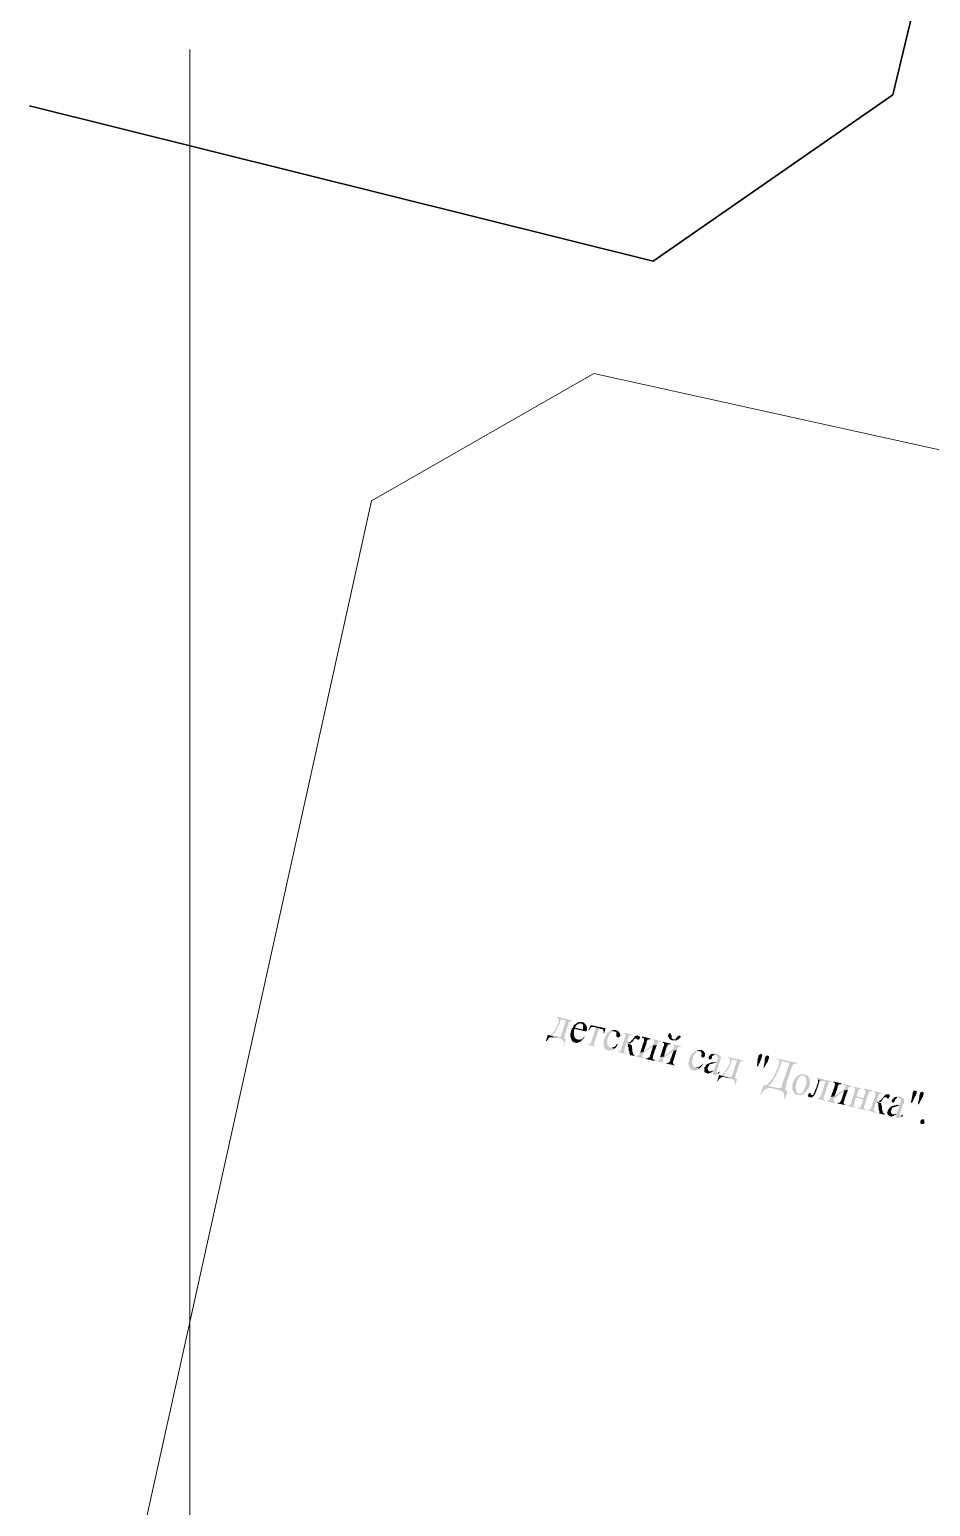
# Model space of a CAD drawing. Extents: x 243 to 885, y -99 to 1005.
# Drawn here: x 242.9 to 321.5, y 430.1 to 559 of the extents above; entities that cross this region are included whole.
import ezdxf

# ---------------------------------------------------------------- set-up
doc = ezdxf.new("R2010")
doc.units = 0
doc.header["$MEASUREMENT"] = 0
doc.layers.add('PDF _Геометрия', color=7, linetype='Continuous')
doc.layers.add('PDF _Сплошная заливка', color=7, linetype='Continuous')

msp = doc.modelspace()

# ---------------------------------------------------------------- hatches: boundary and pattern name
at = {"layer": 'PDF _Сплошная заливка', "linetype": 'ByBlock', "transparency": 33554559}
for points in [[(289.01, 472.69), (289.06, 472.64), (289.06, 472.36), (289.01, 472.3), (289.01, 472.25), (288.95, 472.19), (288.95, 472.08), (288.9, 472.02), (288.9, 471.97), (288.84, 471.91), (288.78, 471.8), (288.73, 471.74), (288.73, 471.69), (288.67, 471.57), (288.62, 471.52), (288.56, 471.46), (288.5, 471.41), (288.45, 471.35), (288.39, 471.35), (288.34, 471.29), (288.28, 471.29), (288.22, 471.24), (288.11, 471.29), (289.06, 470.96), (289.12, 470.96), (289.23, 470.96), (289.29, 470.9), (289.34, 470.9), (289.4, 470.85), (289.46, 470.79), (289.46, 470.73), (289.51, 470.68), (289.51, 470.62), (289.51, 470.51), (289.46, 470.45), (289.46, 470.4), (289.51, 470.34), (289.68, 470.9), (289.62, 470.96), (289.57, 470.96), (288.5, 471.24), (288.5, 471.29), (288.56, 471.35), (288.62, 471.35), (288.67, 471.41), (288.73, 471.46), (288.73, 471.52), (288.78, 471.57), (288.84, 471.63), (288.84, 471.74), (288.9, 471.8), (288.95, 471.85), (288.95, 471.91), (289.01, 472.02), (289.06, 472.08), (289.06, 472.19), (289.12, 472.25), (289.18, 472.36), (289.18, 472.41), (289.23, 472.53), (289.23, 472.64), (289.68, 472.53)], [(290.24, 472.53), (288.95, 472.86), (288.9, 472.75), (289.01, 472.75), (289.01, 472.69), (289.68, 472.53), (289.29, 471.29), (289.29, 471.24), (289.23, 471.13), (289.18, 471.07), (289.12, 471.13), (289.01, 471.13), (288.5, 471.24), (289.57, 470.96), (289.51, 471.01), (289.51, 471.07), (289.57, 471.13), (289.57, 471.24), (289.62, 471.35), (289.9, 472.19), (289.9, 472.3), (289.96, 472.41), (290.02, 472.41), (290.07, 472.47), (290.13, 472.47), (290.24, 472.47)], [(291.14, 472.36), (291.08, 472.41), (290.91, 472.41), (290.8, 472.36), (290.74, 472.36), (291.02, 472.25), (291.08, 472.25), (291.14, 472.19), (291.19, 472.13), (291.19, 472.08), (291.19, 471.97), (291.19, 471.91), (291.19, 471.85), (291.19, 471.74), (290.46, 471.91), (290.3, 471.91), (290.24, 471.85), (290.18, 471.8), (290.18, 471.69), (290.13, 471.63), (290.13, 471.57), (290.13, 471.52), (290.07, 471.41), (290.07, 471.35), (290.07, 471.29), (290.07, 471.18), (290.07, 471.13), (290.07, 471.07), (290.13, 471.01), (290.74, 470.85), (290.69, 470.9), (290.63, 470.9), (290.58, 470.96), (290.52, 470.96), (290.46, 471.01), (290.46, 471.07), (290.41, 471.18), (290.41, 471.24), (290.41, 471.35), (290.35, 471.41), (290.41, 471.46), (290.41, 471.52), (290.41, 471.63), (290.41, 471.69), (290.46, 471.8), (291.47, 471.57), (291.53, 471.69), (291.53, 471.74), (291.53, 471.85), (291.53, 471.91), (291.53, 471.97), (291.47, 472.02), (291.47, 472.08), (291.47, 472.13), (291.42, 472.19), (291.36, 472.25), (291.3, 472.3), (291.25, 472.36), (291.19, 472.36)], [(290.74, 472.36), (290.69, 472.36), (290.63, 472.3), (290.58, 472.25), (290.52, 472.19), (290.46, 472.19), (290.41, 472.13), (290.35, 472.08), (290.35, 472.02), (290.3, 471.91), (290.46, 471.91), (290.52, 471.97), (290.58, 472.08), (290.63, 472.13), (290.69, 472.19), (290.74, 472.19), (290.8, 472.25), (290.86, 472.25), (290.91, 472.3), (291.02, 472.25)], [(292.59, 471.85), (292.31, 471.91), (291.92, 470.73), (291.92, 470.68), (291.86, 470.57), (291.81, 470.51), (291.81, 470.45), (291.75, 470.45), (291.7, 470.45), (291.58, 470.45), (291.58, 470.4), (292.37, 470.23), (292.37, 470.29), (292.26, 470.29), (292.2, 470.34), (292.14, 470.34), (292.14, 470.45), (292.14, 470.51), (292.14, 470.57), (292.2, 470.68)], [(293.15, 471.85), (291.86, 472.13), (291.64, 471.69), (291.7, 471.69), (291.75, 471.74), (291.75, 471.8), (291.81, 471.85), (291.86, 471.91), (291.92, 471.97), (291.98, 471.97), (292.03, 471.97), (292.09, 471.97), (292.2, 471.97), (292.31, 471.91), (292.59, 471.85), (292.7, 471.8)], [(288.11, 471.29), (287.94, 470.73), (288, 470.73), (288.06, 470.79), (288.11, 470.85), (288.17, 470.9), (288.17, 470.96), (288.22, 471.01), (288.28, 471.07), (288.34, 471.07), (288.39, 471.07), (288.45, 471.07), (288.5, 471.07), (288.56, 471.07), (288.62, 471.07), (288.67, 471.07), (289.06, 470.96)], [(291.3, 471.18), (291.25, 471.07), (291.19, 471.01), (291.14, 470.96), (291.08, 470.9), (291.02, 470.9), (290.97, 470.9), (290.91, 470.85), (290.86, 470.85), (290.8, 470.85), (290.74, 470.85), (290.13, 471.01), (290.13, 470.96), (290.18, 470.85), (290.18, 470.79), (290.24, 470.73), (290.3, 470.68), (290.35, 470.68), (290.35, 470.62), (290.46, 470.62), (290.52, 470.57), (290.58, 470.57), (290.63, 470.57), (290.69, 470.57), (290.8, 470.62), (290.86, 470.62), (290.91, 470.68), (290.97, 470.68), (291.02, 470.73), (291.08, 470.79), (291.14, 470.85), (291.19, 470.9), (291.25, 470.96), (291.3, 471.07), (291.3, 471.13)], [(293.15, 471.85), (292.7, 471.8), (292.87, 471.8), (292.93, 471.74), (292.93, 471.69), (292.98, 471.63), (292.98, 471.57), (292.98, 471.46), (292.98, 471.41), (293.04, 471.41)], [(293.66, 471.69), (293.6, 471.63), (293.54, 471.63), (293.49, 471.57), (293.43, 471.52), (293.38, 471.46), (293.32, 471.46), (293.26, 471.41), (293.21, 471.35), (293.21, 471.24), (293.15, 471.18), (293.1, 471.13), (293.1, 471.01), (293.04, 470.96), (293.04, 470.9), (293.04, 470.85), (292.98, 470.73), (292.98, 470.68), (292.98, 470.62), (292.98, 470.51), (292.98, 470.45), (292.98, 470.4), (292.98, 470.34), (293.04, 470.23), (293.04, 470.17), (293.1, 470.12), (293.1, 470.06), (293.15, 470.01), (293.21, 470.01), (293.26, 469.95), (293.32, 469.95), (293.38, 469.89), (293.43, 469.89), (293.49, 469.89), (293.54, 469.89), (293.6, 469.89), (293.66, 469.95), (293.77, 469.95), (293.82, 470.01), (293.88, 470.06), (293.94, 470.06), (293.6, 470.17), (293.54, 470.17), (293.49, 470.23), (293.43, 470.23), (293.38, 470.29), (293.38, 470.34), (293.32, 470.4), (293.32, 470.51), (293.32, 470.62), (293.32, 470.68), (293.32, 470.73), (293.32, 470.85), (293.32, 470.9), (293.32, 470.96), (293.38, 471.07), (293.38, 471.13), (293.43, 471.18), (293.49, 471.29), (293.49, 471.35), (293.54, 471.41), (293.6, 471.46), (293.66, 471.52), (293.71, 471.52), (293.77, 471.57), (293.82, 471.57), (293.88, 471.57), (293.94, 471.57)], [(294.05, 471.69), (293.66, 471.69), (293.94, 471.57), (293.99, 471.57), (294.05, 471.52), (294.1, 471.52), (294.1, 471.46), (294.1, 471.41), (294.1, 471.29), (294.1, 471.24), (294.1, 471.13), (294.16, 471.07), (294.22, 471.07), (294.27, 471.07), (294.33, 471.07), (294.38, 471.13), (294.44, 471.18), (294.44, 471.29), (294.44, 471.35), (294.38, 471.41), (294.38, 471.46), (294.33, 471.52), (294.27, 471.57), (294.22, 471.63), (294.16, 471.63), (294.1, 471.69)], [(295.5, 471.29), (294.78, 471.46), (294.72, 471.41), (294.78, 471.41), (294.83, 471.35), (294.89, 471.35), (294.89, 471.24), (294.89, 471.13), (294.83, 471.01), (294.55, 470.12), (294.55, 470.06), (294.5, 469.95), (294.44, 469.89), (294.44, 469.84), (294.38, 469.84), (294.33, 469.84), (294.22, 469.84), (294.22, 469.78), (294.94, 469.61), (294.94, 469.67), (294.89, 469.67), (294.83, 469.73), (294.78, 469.73), (294.78, 469.78), (294.78, 469.84), (294.78, 469.89), (294.78, 469.95), (294.83, 470.06), (294.94, 470.51), (295.06, 470.51), (295.39, 470.4), (295.34, 470.51), (295.06, 470.62), (295, 470.62), (295.11, 470.96), (295.11, 471.01), (295.17, 471.13), (295.22, 471.18), (295.22, 471.24), (295.28, 471.24), (295.34, 471.24), (295.39, 471.24), (295.45, 471.24)], [(295.62, 471.01), (295.56, 470.96), (295.5, 470.85), (295.39, 470.79), (295.34, 470.68), (295.28, 470.62), (295.17, 470.62), (295.11, 470.62), (295.06, 470.62), (295.34, 470.51), (295.34, 470.57), (295.39, 470.62), (295.45, 470.62), (295.5, 470.68), (295.56, 470.73), (295.62, 470.85), (295.67, 470.9), (295.73, 470.96), (295.78, 470.96)], [(296.01, 471.18), (295.9, 471.24), (295.84, 471.18), (295.73, 471.18), (295.67, 471.13), (295.67, 471.07), (295.62, 471.01), (295.78, 470.96), (295.9, 470.9), (295.95, 470.85), (296.01, 470.85), (296.06, 470.9), (296.12, 470.9), (296.12, 470.96), (296.18, 471.07), (296.12, 471.13), (296.06, 471.18)], [(297.97, 470.73), (297.3, 470.9), (297.24, 470.79), (297.35, 470.79), (297.41, 470.73), (297.41, 470.68), (297.41, 470.62), (297.35, 470.51), (296.46, 469.78), (296.18, 469.73), (296.12, 469.67), (296.12, 469.61), (296.06, 469.5), (296.01, 469.5), (295.95, 469.45), (295.9, 469.45), (295.84, 469.45), (295.78, 469.39), (296.46, 469.22), (296.51, 469.33), (296.46, 469.33), (296.4, 469.33), (296.34, 469.39), (296.34, 469.45), (296.4, 469.56), (296.4, 469.61), (297.3, 470.34), (297.63, 470.4), (297.69, 470.51), (297.69, 470.57), (297.74, 470.62), (297.8, 470.68), (297.86, 470.68), (297.97, 470.68)], [(297.07, 470.96), (296.34, 471.13), (296.34, 471.01), (296.46, 471.01), (296.46, 470.96), (296.51, 470.96), (296.51, 470.9), (296.51, 470.85), (296.51, 470.73), (296.46, 470.62), (296.18, 469.73), (296.46, 469.78), (296.74, 470.57), (296.74, 470.62), (296.74, 470.73), (296.79, 470.79), (296.79, 470.85), (296.85, 470.85), (296.9, 470.85), (296.9, 470.9), (296.96, 470.9), (297.07, 470.85)], [(298.86, 470.51), (298.14, 470.68), (298.08, 470.62), (298.14, 470.62), (298.19, 470.57), (298.25, 470.57), (298.25, 470.45), (298.3, 470.45), (298.25, 470.4), (298.25, 470.34), (298.19, 470.23), (297.91, 469.33), (298.25, 469.39), (298.47, 470.17), (298.53, 470.29), (298.58, 470.4), (298.64, 470.45), (298.7, 470.45), (298.75, 470.45), (298.81, 470.45)], [(298.81, 471.41), (298.7, 471.41), (298.64, 471.35), (298.64, 471.29), (298.58, 471.18), (298.64, 471.13), (298.64, 471.07), (298.7, 471.01), (298.7, 470.96), (299.09, 470.9), (299.03, 470.9), (298.98, 470.96), (298.92, 471.01), (298.92, 471.07), (298.92, 471.13), (298.92, 471.24), (298.86, 471.29), (298.86, 471.35)], [(299.59, 471.24), (299.54, 471.18), (299.42, 471.13), (299.37, 471.07), (299.31, 471.01), (299.26, 470.96), (299.26, 470.9), (299.2, 470.9), (299.14, 470.9), (299.09, 470.9), (298.7, 470.96), (298.75, 470.9), (298.81, 470.85), (298.86, 470.85), (298.98, 470.79), (299.03, 470.79), (299.09, 470.79), (299.14, 470.79), (299.26, 470.79), (299.31, 470.79), (299.37, 470.79), (299.42, 470.85), (299.48, 470.85), (299.54, 470.9), (299.59, 470.96), (299.65, 471.01), (299.7, 471.07), (299.7, 471.18), (299.65, 471.18)], [(294.16, 470.51), (294.1, 470.45), (294.05, 470.34), (293.99, 470.29), (293.94, 470.29), (293.94, 470.23), (293.88, 470.23), (293.77, 470.17), (293.71, 470.17), (293.66, 470.17), (293.6, 470.17), (293.94, 470.06), (293.99, 470.12), (294.05, 470.17), (294.1, 470.23), (294.16, 470.29), (294.16, 470.4), (294.22, 470.45)], [(295.39, 470.4), (295.06, 470.51), (295.11, 470.45), (295.11, 470.4), (295.11, 470.29), (295.11, 470.23), (295.17, 470.17), (295.17, 470.12), (295.17, 470.01), (295.17, 469.95), (295.17, 469.89), (295.22, 469.84), (295.22, 469.73), (295.22, 469.67), (295.28, 469.61), (295.28, 469.5), (295.73, 469.45), (295.73, 469.5), (295.67, 469.5), (295.62, 469.56), (295.56, 469.61), (295.56, 469.67), (295.56, 469.73), (295.5, 469.78), (295.5, 469.89), (295.5, 469.95), (295.5, 470.01), (295.45, 470.12), (295.45, 470.17), (295.45, 470.29), (295.45, 470.34)], [(297.63, 470.4), (297.3, 470.34), (297.07, 469.56), (297.02, 469.45), (297.02, 469.39), (296.96, 469.33), (296.9, 469.28), (296.85, 469.28), (296.79, 469.22), (296.74, 469.28), (296.68, 469.17), (297.41, 469), (297.46, 469.11), (297.41, 469.11), (297.35, 469.11), (297.3, 469.17), (297.24, 469.22), (297.3, 469.28), (297.3, 469.39), (297.3, 469.45)], [(299.76, 470.29), (299.03, 470.45), (299.03, 470.4), (299.09, 470.4), (299.14, 470.34), (299.14, 470.29), (299.14, 470.17), (299.14, 470.12), (298.25, 469.39), (297.91, 469.33), (297.91, 469.28), (297.86, 469.17), (297.8, 469.11), (297.8, 469.05), (297.74, 469.05), (297.69, 469.05), (297.58, 469.05), (297.58, 469), (298.25, 468.83), (298.25, 468.89), (298.19, 468.89), (298.14, 468.94), (298.14, 469), (298.14, 469.05), (298.14, 469.11), (298.19, 469.22), (299.09, 469.89), (299.37, 469.95), (299.37, 470.01), (299.42, 470.12), (299.48, 470.17), (299.48, 470.23), (299.59, 470.23), (299.65, 470.23), (299.7, 470.23)], [(299.37, 469.95), (299.09, 469.89), (298.81, 469.11), (298.81, 469.05), (298.75, 468.94), (298.7, 468.89), (298.64, 468.83), (298.58, 468.83), (298.47, 468.83), (298.47, 468.77), (299.2, 468.61), (299.2, 468.66), (299.14, 468.66), (299.09, 468.72), (299.03, 468.77), (299.03, 468.83), (299.03, 468.89), (299.03, 468.94), (299.09, 469.05)], [(301.1, 469.95), (301.05, 469.89), (300.94, 469.84), (300.88, 469.84), (300.88, 469.78), (300.82, 469.73), (300.77, 469.67), (300.71, 469.67), (300.66, 469.56), (300.6, 469.5), (300.54, 469.45), (300.54, 469.39), (300.49, 469.28), (300.49, 469.22), (300.43, 469.17), (300.43, 469.11), (300.43, 469), (300.43, 468.94), (300.38, 468.83), (300.38, 468.77), (300.38, 468.72), (300.43, 468.66), (300.43, 468.61), (300.43, 468.49), (300.49, 468.44), (300.49, 468.38), (300.54, 468.33), (300.6, 468.27), (300.66, 468.27), (300.66, 468.21), (300.71, 468.21), (300.82, 468.16), (300.88, 468.16), (300.99, 468.16), (301.05, 468.16), (301.1, 468.21), (301.16, 468.21), (301.27, 468.27), (301.33, 468.33), (300.99, 468.44), (300.94, 468.49), (300.88, 468.49), (300.82, 468.55), (300.77, 468.61), (300.77, 468.66), (300.71, 468.77), (300.71, 468.83), (300.71, 468.94), (300.71, 469), (300.71, 469.05), (300.77, 469.17), (300.77, 469.22), (300.77, 469.33), (300.82, 469.39), (300.82, 469.45), (300.88, 469.56), (300.94, 469.61), (300.99, 469.67), (301.05, 469.73), (301.05, 469.78), (301.1, 469.78), (301.16, 469.84), (301.21, 469.84), (301.33, 469.84), (301.38, 469.84)], [(301.49, 469.95), (301.1, 469.95), (301.38, 469.84), (301.44, 469.84), (301.49, 469.78), (301.49, 469.73), (301.55, 469.73), (301.55, 469.67), (301.55, 469.56), (301.49, 469.45), (301.49, 469.39), (301.55, 469.39), (301.55, 469.33), (301.61, 469.33), (301.72, 469.28), (301.77, 469.33), (301.83, 469.45), (301.83, 469.5), (301.83, 469.61), (301.83, 469.67), (301.77, 469.73), (301.77, 469.78), (301.72, 469.84), (301.66, 469.89), (301.61, 469.89), (301.55, 469.95)], [(302.45, 469.61), (302.39, 469.61), (302.33, 469.56), (302.28, 469.5), (302.22, 469.45), (302.17, 469.39), (302.17, 469.33), (302.11, 469.28), (302.17, 469.22), (302.17, 469.17), (302.22, 469.11), (302.28, 469.11), (302.33, 469.17), (302.39, 469.17), (302.45, 469.28), (302.45, 469.39), (302.5, 469.45), (302.56, 469.5), (302.61, 469.5), (302.67, 469.56), (302.73, 469.56)], [(302.84, 469.61), (302.78, 469.67), (302.5, 469.67), (302.45, 469.61), (302.73, 469.56), (302.78, 469.5), (302.84, 469.5), (302.89, 469.45), (302.89, 469.39), (302.95, 469.33), (302.95, 469.28), (302.95, 469.22), (302.89, 469.11), (302.89, 469.05), (302.84, 468.94), (302.78, 468.94), (302.67, 468.94), (302.61, 468.89), (302.84, 468.83), (302.61, 468.21), (302.56, 468.16), (302.45, 468.16), (302.56, 468.1), (302.56, 467.99), (302.56, 467.94), (302.56, 467.88), (302.56, 467.82), (302.56, 467.77), (302.67, 467.77), (302.73, 467.77), (302.78, 467.77), (302.84, 467.82), (302.95, 467.82), (303.01, 467.88), (302.89, 467.94), (302.84, 467.99), (302.84, 468.05), (302.84, 468.1), (302.89, 468.16), (302.89, 468.27), (302.95, 468.38), (303.12, 468.94), (303.12, 469), (303.17, 469.05), (303.17, 469.17), (303.23, 469.22), (303.23, 469.28), (303.17, 469.39), (303.17, 469.45), (303.12, 469.5), (303.06, 469.5), (303.01, 469.56), (302.95, 469.61), (302.89, 469.61)], [(305.19, 469.05), (303.85, 469.33), (303.85, 469.28), (303.9, 469.22), (303.96, 469.22), (304.63, 469.05), (304.24, 467.82), (304.18, 467.71), (304.18, 467.66), (304.13, 467.6), (304.07, 467.6), (303.96, 467.6), (303.4, 467.77), (304.52, 467.49), (304.46, 467.49), (304.46, 467.54), (304.46, 467.6), (304.46, 467.66), (304.52, 467.71), (304.52, 467.82), (304.8, 468.66), (304.85, 468.72), (304.85, 468.83), (304.91, 468.89), (304.91, 468.94), (305.02, 469), (305.08, 469), (305.13, 468.94)], [(306.7, 469.61), (306.65, 469.61), (306.59, 469.56), (306.53, 469.5), (306.48, 469.45), (306.48, 469.39), (306.48, 469.28), (306.42, 469.22), (306.42, 469.11), (306.37, 468.55), (306.42, 468.49), (306.7, 469.05), (306.7, 469.11), (306.76, 469.17), (306.76, 469.28), (306.81, 469.33), (306.81, 469.39), (306.87, 469.45), (306.81, 469.5), (306.81, 469.56)], [(307.32, 469.45), (307.15, 469.45), (307.09, 469.39), (307.09, 469.28), (307.04, 469.17), (307.04, 468.94), (306.93, 468.38), (306.98, 468.38), (307.26, 468.89), (307.32, 468.94), (307.32, 469), (307.37, 469.11), (307.37, 469.17), (307.43, 469.22), (307.43, 469.33), (307.43, 469.39), (307.37, 469.45)], [(301.61, 468.77), (301.55, 468.66), (301.49, 468.61), (301.44, 468.55), (301.38, 468.55), (301.33, 468.49), (301.27, 468.44), (301.21, 468.44), (301.16, 468.44), (301.1, 468.44), (300.99, 468.44), (301.33, 468.33), (301.38, 468.38), (301.44, 468.44), (301.49, 468.49), (301.55, 468.55), (301.61, 468.66), (301.66, 468.72)], [(302.61, 468.89), (302.39, 468.89), (302.33, 468.83), (302.22, 468.83), (302.17, 468.77), (302.11, 468.77), (302, 468.72), (301.94, 468.66), (301.89, 468.61), (301.89, 468.55), (301.83, 468.49), (301.77, 468.44), (301.77, 468.38), (301.77, 468.27), (301.77, 468.21), (301.77, 468.16), (301.77, 468.1), (301.77, 468.05), (301.83, 467.99), (301.89, 467.99), (301.94, 467.94), (302, 467.94), (302.05, 467.88), (302.11, 467.88), (302.22, 467.94), (302.28, 467.94), (302.39, 467.99), (302.45, 468.05), (302.22, 468.1), (302.17, 468.1), (302.11, 468.16), (302.11, 468.21), (302.05, 468.33), (302.05, 468.38), (302.11, 468.44), (302.11, 468.49), (302.17, 468.55), (302.22, 468.66), (302.28, 468.72), (302.39, 468.72), (302.45, 468.77), (302.5, 468.77), (302.56, 468.77), (302.61, 468.83), (302.73, 468.83), (302.84, 468.83)], [(302.45, 468.16), (302.39, 468.1), (302.22, 468.1), (302.45, 468.05), (302.56, 468.1)], [(303.12, 468.05), (303.06, 468.05), (303.01, 467.99), (302.95, 467.94), (302.89, 467.94), (303.01, 467.88), (303.06, 467.94)], [(303.96, 469.22), (304.01, 469.17), (304.01, 468.89), (303.96, 468.83), (303.96, 468.77), (303.9, 468.66), (303.9, 468.61), (303.85, 468.55), (303.79, 468.44), (303.79, 468.38), (303.73, 468.33), (303.68, 468.21), (303.62, 468.16), (303.57, 468.1), (303.57, 468.05), (303.51, 467.94), (303.45, 467.94), (303.4, 467.88), (303.34, 467.82), (303.29, 467.77), (303.23, 467.77), (303.12, 467.77), (303.06, 467.77), (304.01, 467.49), (304.07, 467.43), (304.13, 467.43), (304.24, 467.43), (304.24, 467.38), (304.29, 467.38), (304.35, 467.32), (304.35, 467.26), (304.41, 467.21), (304.41, 467.15), (304.41, 467.1), (304.41, 467.04), (304.41, 466.98), (304.41, 466.87), (304.46, 466.87), (304.63, 467.38), (304.63, 467.43), (304.57, 467.43), (304.52, 467.49), (303.4, 467.77), (303.45, 467.77), (303.51, 467.82), (303.57, 467.88), (303.62, 467.94), (303.62, 467.99), (303.68, 468.05), (303.73, 468.1), (303.73, 468.16), (303.79, 468.21), (303.85, 468.27), (303.9, 468.38), (303.9, 468.44), (303.96, 468.49), (304.01, 468.61), (304.01, 468.66), (304.07, 468.77), (304.07, 468.83), (304.13, 468.94), (304.13, 469.05), (304.18, 469.11), (304.63, 469.05)], [(309.89, 468.83), (308.05, 469.22), (308.05, 469.17), (308.1, 469.17), (308.16, 469.11), (308.21, 469.11), (308.27, 469.05), (308.33, 469.05), (308.33, 468.94), (308.33, 468.89), (308.33, 468.83), (308.33, 468.77), (308.27, 468.66), (308.27, 468.55), (308.21, 468.49), (308.21, 468.44), (308.16, 468.38), (308.16, 468.33), (308.1, 468.21), (308.05, 468.16), (308.05, 468.05), (307.99, 467.99), (307.93, 467.88), (307.88, 467.77), (307.88, 467.71), (307.82, 467.6), (307.77, 467.54), (307.71, 467.49), (307.71, 467.43), (307.65, 467.38), (307.6, 467.32), (307.54, 467.21), (307.49, 467.21), (307.49, 467.15), (307.43, 467.1), (307.37, 467.04), (307.32, 466.98), (307.26, 466.93), (307.15, 466.93), (307.09, 466.87), (307.04, 466.87), (306.98, 466.87), (306.93, 466.87), (308.27, 466.48), (308.33, 466.48), (308.38, 466.42), (308.44, 466.42), (308.49, 466.37), (308.55, 466.37), (308.61, 466.31), (308.66, 466.26), (308.66, 466.2), (308.72, 466.14), (308.72, 466.09), (308.72, 466.03), (308.77, 465.98), (308.77, 465.92), (308.77, 465.86), (308.77, 465.75), (308.77, 465.7), (308.72, 465.58), (308.77, 465.58), (309.05, 466.37), (309, 466.37), (308.94, 466.42), (308.89, 466.42), (308.83, 466.48), (307.37, 466.82), (307.37, 466.87), (307.43, 466.87), (307.49, 466.93), (307.54, 466.98), (307.6, 467.04), (307.65, 467.1), (307.71, 467.15), (307.77, 467.26), (307.77, 467.32), (307.82, 467.38), (307.88, 467.49), (307.93, 467.54), (307.93, 467.6), (307.99, 467.6), (307.99, 467.66), (308.05, 467.71), (308.05, 467.82), (308.1, 467.88), (308.16, 467.94), (308.16, 467.99), (308.21, 468.05), (308.21, 468.16), (308.27, 468.21), (308.27, 468.33), (308.33, 468.38), (308.38, 468.49), (308.38, 468.55), (308.44, 468.66), (308.49, 468.77), (308.49, 468.89), (308.55, 469), (309.22, 468.83), (309.56, 468.72), (309.61, 468.77), (309.67, 468.77), (309.78, 468.77), (309.84, 468.72)], [(309.56, 468.72), (309.22, 468.83), (308.55, 466.93), (308.55, 466.82), (308.49, 466.7), (308.49, 466.65), (308.44, 466.65), (308.38, 466.65), (308.33, 466.65), (308.27, 466.65), (308.16, 466.65), (307.37, 466.82), (308.83, 466.48), (308.83, 466.54), (308.83, 466.59), (308.83, 466.65), (308.89, 466.7), (308.89, 466.82), (308.94, 466.93), (308.94, 467.04), (309.39, 468.44), (309.45, 468.49), (309.45, 468.55), (309.5, 468.66)], [(303.06, 467.77), (302.89, 467.21), (302.95, 467.21), (303.01, 467.32), (303.01, 467.38), (303.06, 467.43), (303.12, 467.49), (303.17, 467.49), (303.23, 467.54), (303.29, 467.6), (303.34, 467.6), (303.4, 467.6), (303.45, 467.6), (303.57, 467.6), (303.62, 467.54), (304.01, 467.49)], [(306.93, 466.87), (306.65, 466.09), (306.76, 466.09), (306.76, 466.14), (306.81, 466.2), (306.87, 466.31), (306.93, 466.37), (306.98, 466.42), (307.04, 466.48), (307.09, 466.54), (307.15, 466.54), (307.21, 466.59), (307.26, 466.59), (307.32, 466.65), (307.37, 466.65), (307.49, 466.65), (307.54, 466.65), (307.6, 466.65), (307.71, 466.59), (308.27, 466.48)], [(310.12, 467.82), (310.06, 467.77), (310.01, 467.77), (309.95, 467.71), (309.84, 467.66), (309.78, 467.6), (309.73, 467.54), (309.73, 467.49), (309.67, 467.43), (309.61, 467.38), (309.61, 467.32), (309.56, 467.21), (309.5, 467.15), (309.5, 467.1), (309.5, 467.04), (309.45, 466.98), (309.45, 466.93), (309.45, 466.82), (309.45, 466.76), (309.45, 466.7), (309.45, 466.59), (309.45, 466.54), (309.45, 466.48), (309.5, 466.42), (309.5, 466.37), (309.56, 466.31), (309.56, 466.26), (309.61, 466.2), (309.67, 466.14), (309.73, 466.09), (309.78, 466.09), (309.84, 466.03), (309.89, 466.03), (309.95, 466.03), (310.06, 466.03), (310.12, 466.03), (310.17, 466.03), (310.23, 466.03), (310.29, 466.09), (310.34, 466.09), (310.01, 466.14), (309.95, 466.14), (309.89, 466.2), (309.84, 466.26), (309.84, 466.31), (309.78, 466.37), (309.78, 466.42), (309.78, 466.48), (309.78, 466.54), (309.73, 466.65), (309.73, 466.7), (309.78, 466.76), (309.78, 466.87), (309.78, 466.93), (309.78, 466.98), (309.84, 467.1), (309.84, 467.15), (309.84, 467.21), (309.89, 467.26), (309.89, 467.32), (309.95, 467.43), (310.01, 467.49), (310.01, 467.54), (310.06, 467.6), (310.12, 467.66), (310.17, 467.66), (310.23, 467.71), (310.29, 467.71), (310.34, 467.71), (310.4, 467.71)], [(310.51, 467.82), (310.45, 467.82), (310.4, 467.88), (310.34, 467.88), (310.29, 467.82), (310.17, 467.82), (310.12, 467.82), (310.4, 467.71), (310.45, 467.71), (310.51, 467.71), (310.57, 467.66), (310.57, 467.6), (310.62, 467.54), (310.68, 467.49), (310.68, 467.43), (310.68, 467.38), (310.68, 467.26), (310.68, 467.21), (310.68, 467.15), (310.68, 467.04), (310.68, 466.98), (310.62, 466.93), (310.62, 466.82), (310.57, 466.7), (310.57, 466.65), (310.51, 466.54), (310.45, 466.48), (310.45, 466.37), (310.4, 466.31), (310.34, 466.26), (310.29, 466.2), (310.23, 466.2), (310.12, 466.14), (310.06, 466.14), (310.01, 466.14), (310.34, 466.09), (310.4, 466.09), (310.45, 466.14), (310.51, 466.2), (310.57, 466.26), (310.62, 466.31), (310.68, 466.37), (310.73, 466.48), (310.79, 466.54), (310.85, 466.59), (310.9, 466.65), (310.9, 466.7), (310.96, 466.82), (310.96, 466.93), (310.96, 466.98), (311.01, 467.04), (311.01, 467.15), (311.01, 467.21), (310.96, 467.26), (310.96, 467.38), (310.96, 467.43), (310.96, 467.49), (310.9, 467.54), (310.85, 467.6), (310.85, 467.66), (310.79, 467.71), (310.73, 467.71), (310.68, 467.77), (310.62, 467.77), (310.57, 467.82)], [(311.69, 467.38), (311.69, 467.1), (311.63, 466.98), (311.52, 466.59), (311.46, 466.54), (311.46, 466.48), (311.41, 466.37), (311.41, 466.31), (311.35, 466.26), (311.35, 466.2), (311.29, 466.14), (311.29, 466.09), (311.24, 466.03), (311.18, 466.03), (310.85, 466.03), (310.79, 465.98), (310.85, 465.92), (310.85, 465.86), (310.9, 465.86), (310.96, 465.81), (311.01, 465.81), (311.07, 465.81), (311.13, 465.81), (311.24, 465.86), (311.29, 465.92), (311.35, 465.98), (311.41, 466.03), (311.41, 466.09), (311.46, 466.14), (311.46, 466.2), (311.52, 466.26), (311.52, 466.31), (311.57, 466.42), (311.57, 466.54), (311.63, 466.59), (311.85, 467.32), (312.36, 467.21)], [(312.92, 467.21), (311.57, 467.54), (311.57, 467.43), (311.63, 467.43), (311.69, 467.38), (312.36, 467.21), (311.97, 466.03), (311.91, 465.92), (311.91, 465.86), (311.85, 465.81), (311.85, 465.75), (311.74, 465.75), (311.69, 465.75), (311.57, 465.75), (311.57, 465.7), (312.36, 465.53), (312.36, 465.58), (312.3, 465.58), (312.25, 465.64), (312.19, 465.64), (312.19, 465.7), (312.19, 465.75), (312.19, 465.81), (312.19, 465.86), (312.25, 465.98), (312.53, 466.87), (312.53, 466.93), (312.58, 466.98), (312.64, 467.1), (312.64, 467.15), (312.69, 467.15), (312.75, 467.15), (312.81, 467.15), (312.86, 467.15)], [(314.65, 466.82), (313.98, 466.98), (313.93, 466.93), (313.98, 466.87), (314.04, 466.87), (314.09, 466.82), (314.09, 466.76), (314.09, 466.7), (314.04, 466.59), (313.14, 465.92), (312.81, 465.86), (312.81, 465.75), (312.75, 465.7), (312.75, 465.64), (312.69, 465.58), (312.64, 465.53), (312.58, 465.53), (312.53, 465.58), (312.47, 465.47), (313.14, 465.3), (313.2, 465.42), (313.14, 465.42), (313.09, 465.47), (313.03, 465.47), (313.03, 465.53), (313.03, 465.64), (313.09, 465.7), (313.98, 466.42), (314.32, 466.48), (314.32, 466.59), (314.37, 466.65), (314.37, 466.7), (314.43, 466.7), (314.48, 466.76), (314.54, 466.76), (314.65, 466.76)], [(313.76, 467.04), (313.03, 467.21), (313.03, 467.1), (313.14, 467.1), (313.14, 467.04), (313.2, 466.98), (313.2, 466.93), (313.14, 466.87), (313.14, 466.76), (312.81, 465.86), (313.14, 465.92), (313.42, 466.7), (313.42, 466.82), (313.48, 466.87), (313.48, 466.93), (313.53, 466.93), (313.59, 466.98), (313.65, 466.98), (313.7, 466.93)], [(315.49, 466.59), (314.82, 466.76), (314.76, 466.7), (314.82, 466.7), (314.88, 466.65), (314.93, 466.65), (314.93, 466.59), (314.93, 466.54), (314.93, 466.48), (314.93, 466.42), (314.88, 466.31), (314.6, 465.42), (314.6, 465.36), (314.54, 465.25), (314.48, 465.19), (314.48, 465.14), (314.43, 465.14), (314.37, 465.14), (314.26, 465.14), (314.26, 465.08), (314.93, 464.91), (314.99, 464.97), (314.93, 464.97), (314.88, 465.02), (314.82, 465.02), (314.82, 465.08), (314.82, 465.14), (314.82, 465.19), (314.82, 465.25), (314.88, 465.36), (314.99, 465.81), (315.66, 465.64), (315.04, 465.92), (315.16, 466.26), (315.21, 466.37), (315.21, 466.42), (315.27, 466.48), (315.27, 466.54), (315.32, 466.54), (315.44, 466.54), (315.49, 466.54)], [(311.01, 466.2), (310.96, 466.2), (310.9, 466.14), (310.85, 466.14), (310.85, 466.03), (311.18, 466.03), (311.13, 466.03), (311.07, 466.09), (311.07, 466.14)], [(314.32, 466.48), (313.98, 466.42), (313.76, 465.64), (313.7, 465.53), (313.65, 465.47), (313.65, 465.42), (313.59, 465.36), (313.53, 465.36), (313.48, 465.36), (313.42, 465.36), (313.37, 465.3), (314.09, 465.14), (314.09, 465.19), (314.04, 465.19), (313.98, 465.25), (313.93, 465.3), (313.93, 465.36), (313.98, 465.47), (313.98, 465.58)], [(316.44, 466.42), (315.72, 466.59), (315.66, 466.48), (315.77, 466.48), (315.83, 466.42), (315.83, 466.31), (315.83, 466.2), (315.77, 466.09), (315.66, 465.75), (315.04, 465.92), (315.66, 465.64), (315.49, 465.19), (315.49, 465.14), (315.44, 465.02), (315.38, 464.97), (315.32, 464.91), (315.27, 464.91), (315.16, 464.91), (315.16, 464.86), (315.88, 464.69), (315.88, 464.74), (315.83, 464.8), (315.77, 464.8), (315.72, 464.86), (315.72, 464.91), (315.72, 464.97), (315.72, 465.02), (315.77, 465.14), (316.05, 466.03), (316.11, 466.14), (316.11, 466.26), (316.16, 466.26), (316.16, 466.31), (316.22, 466.31), (316.28, 466.31), (316.33, 466.37), (316.39, 466.31)], [(317.28, 466.2), (316.56, 466.37), (316.56, 466.31), (316.67, 466.26), (316.67, 466.2), (316.72, 466.14), (316.72, 466.09), (316.67, 466.03), (316.67, 465.92), (316.39, 465.02), (316.33, 464.91), (316.28, 464.86), (316.28, 464.8), (316.22, 464.74), (316.16, 464.74), (316.11, 464.74), (316.05, 464.74), (316, 464.69), (316.72, 464.46), (316.78, 464.58), (316.72, 464.58), (316.67, 464.58), (316.61, 464.63), (316.56, 464.69), (316.56, 464.74), (316.61, 464.86), (316.61, 464.97), (316.78, 465.42), (316.84, 465.42), (317.23, 465.3), (317.17, 465.36), (317.12, 465.42), (316.84, 465.53), (316.95, 465.86), (316.95, 465.92), (317, 465.98), (317, 466.09), (317.06, 466.09), (317.12, 466.14), (317.17, 466.14), (317.28, 466.14)], [(317.45, 465.92), (317.4, 465.86), (317.34, 465.75), (317.28, 465.75), (317.23, 465.64), (317.17, 465.58), (317.12, 465.53), (317.06, 465.53), (317, 465.47), (316.95, 465.47), (316.84, 465.53), (317.12, 465.42), (317.17, 465.42), (317.23, 465.47), (317.28, 465.53), (317.28, 465.58), (317.34, 465.64), (317.4, 465.75), (317.51, 465.81), (317.56, 465.86)], [(317.23, 465.3), (316.84, 465.42), (316.89, 465.36), (316.95, 465.3), (316.95, 465.19), (316.95, 465.14), (316.95, 465.08), (316.95, 464.97), (317, 464.91), (317, 464.86), (317, 464.8), (317, 464.69), (317.06, 464.63), (317.06, 464.58), (317.06, 464.46), (317.06, 464.41), (317.51, 464.3), (317.56, 464.35), (317.51, 464.35), (317.45, 464.41), (317.4, 464.46), (317.4, 464.52), (317.34, 464.52), (317.34, 464.58), (317.34, 464.69), (317.28, 464.74), (317.28, 464.86), (317.28, 464.97), (317.28, 465.08), (317.23, 465.14), (317.23, 465.25)], [(317.84, 466.09), (317.62, 466.09), (317.56, 466.03), (317.51, 465.98), (317.45, 465.98), (317.45, 465.92), (317.56, 465.86), (317.62, 465.81), (317.68, 465.81), (317.73, 465.75), (317.79, 465.75), (317.84, 465.75), (317.9, 465.75), (317.9, 465.81), (317.96, 465.86), (317.96, 465.92), (317.96, 466.03), (317.9, 466.09)], [(318.46, 465.86), (318.4, 465.86), (318.35, 465.81), (318.29, 465.75), (318.24, 465.7), (318.18, 465.64), (318.12, 465.58), (318.12, 465.53), (318.12, 465.47), (318.18, 465.42), (318.24, 465.36), (318.29, 465.36), (318.35, 465.42), (318.4, 465.47), (318.4, 465.53), (318.46, 465.64), (318.52, 465.7), (318.57, 465.75), (318.63, 465.81), (318.68, 465.81), (318.74, 465.81)], [(318.85, 465.86), (318.8, 465.92), (318.52, 465.92), (318.46, 465.86), (318.74, 465.81), (318.8, 465.75), (318.85, 465.75), (318.91, 465.7), (318.91, 465.64), (318.91, 465.58), (318.91, 465.53), (318.91, 465.47), (318.91, 465.36), (318.85, 465.3), (318.85, 465.19), (318.74, 465.19), (318.68, 465.19), (318.57, 465.19), (318.8, 465.08), (318.57, 464.46), (318.52, 464.41), (318.46, 464.41), (318.57, 464.35), (318.52, 464.24), (318.52, 464.18), (318.52, 464.13), (318.52, 464.07), (318.57, 464.02), (318.63, 464.02), (318.68, 464.02), (318.74, 464.02), (318.8, 464.02), (318.85, 464.07), (318.91, 464.07), (319.02, 464.13), (318.91, 464.18), (318.85, 464.24), (318.85, 464.3), (318.85, 464.35), (318.85, 464.41), (318.91, 464.52), (318.91, 464.63), (319.13, 465.19), (319.13, 465.25), (319.19, 465.3), (319.19, 465.42), (319.19, 465.47), (319.19, 465.53), (319.19, 465.64), (319.19, 465.7), (319.13, 465.75), (319.08, 465.75), (319.02, 465.81), (318.96, 465.86), (318.91, 465.86)], [(320.2, 466.42), (320.08, 466.42), (320.03, 466.37), (319.97, 466.26), (319.97, 466.2), (319.97, 466.14), (319.92, 466.03), (319.92, 465.92), (319.8, 465.36), (319.92, 465.36), (320.14, 465.86), (320.2, 465.92), (320.25, 466.03), (320.25, 466.09), (320.31, 466.14), (320.31, 466.2), (320.31, 466.31), (320.31, 466.37), (320.25, 466.42)], [(320.81, 466.31), (320.76, 466.31), (320.7, 466.26), (320.64, 466.26), (320.59, 466.2), (320.59, 466.14), (320.59, 466.09), (320.53, 466.03), (320.53, 465.81), (320.42, 465.25), (320.48, 465.19), (320.76, 465.75), (320.81, 465.75), (320.81, 465.86), (320.87, 465.92), (320.87, 465.98), (320.92, 466.09), (320.92, 466.14), (320.92, 466.26), (320.87, 466.26)], [(318.57, 465.19), (318.52, 465.14), (318.35, 465.14), (318.29, 465.08), (318.24, 465.08), (318.12, 465.02), (318.07, 465.02), (318.01, 464.97), (317.96, 464.91), (317.9, 464.86), (317.84, 464.8), (317.84, 464.74), (317.79, 464.69), (317.79, 464.63), (317.73, 464.52), (317.73, 464.46), (317.79, 464.41), (317.79, 464.35), (317.79, 464.3), (317.84, 464.24), (317.9, 464.24), (317.96, 464.18), (318.01, 464.18), (318.07, 464.13), (318.12, 464.13), (318.18, 464.18), (318.24, 464.18), (318.29, 464.18), (318.35, 464.24), (318.46, 464.3), (318.24, 464.35), (318.18, 464.35), (318.12, 464.41), (318.07, 464.46), (318.07, 464.58), (318.07, 464.63), (318.07, 464.69), (318.12, 464.74), (318.12, 464.8), (318.18, 464.91), (318.24, 464.91), (318.29, 464.97), (318.35, 464.97), (318.46, 465.02), (318.52, 465.02), (318.57, 465.02), (318.63, 465.08), (318.68, 465.08), (318.8, 465.08)], [(318.46, 464.41), (318.4, 464.35), (318.24, 464.35), (318.46, 464.3), (318.57, 464.35)], [(319.13, 464.3), (319.08, 464.3), (318.96, 464.24), (318.91, 464.18), (319.02, 464.13), (319.08, 464.18)], [(320.87, 463.9), (320.92, 463.9), (320.98, 463.85), (320.98, 463.57), (320.92, 463.51), (320.87, 463.51), (320.81, 463.51), (320.76, 463.51), (320.7, 463.51), (320.64, 463.57), (320.64, 463.68), (320.64, 463.74), (320.64, 463.79), (320.7, 463.85), (320.76, 463.9), (320.81, 463.9), (320.87, 463.9)]]:
    msp.add_hatch(color=256, dxfattribs=at).paths.add_polyline_path(points)

# ---------------------------------------------------------------- linework, layer by layer
at = {"layer": 'PDF _Геометрия', "linetype": 'ByBlock', "lineweight": 25}
msp.add_lwpolyline([(333.13, 615.3), (318.24, 553.32), (297.3, 538.82), (242.87, 552.37), (297.3, 538.82), (318.24, 553.32)], close=True, dxfattribs=at)
at = {"layer": 'PDF _Геометрия', "linetype": 'ByBlock', "lineweight": 18}
for points in [[(256.87, 166.53), (256.87, 557.3)], [(324.28, 521.91), (292.14, 529.02), (272.72, 517.88), (252.22, 425.16), (263.87, 409.87)]]:
    msp.add_lwpolyline(points, dxfattribs=at)

doc.saveas('drawing.dxf')
